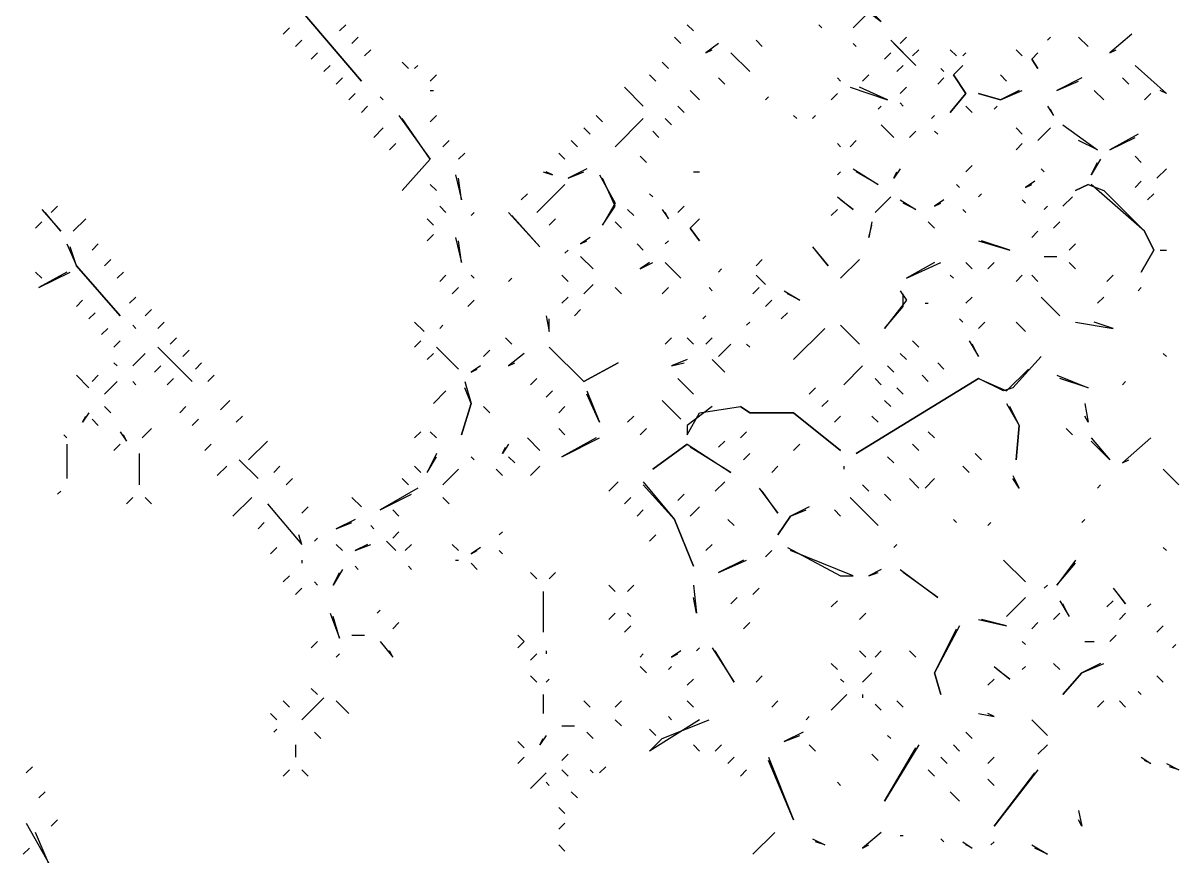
# Model space of a CAD drawing. Extents: x 1 to 2775, y -31 to 2075.
# Drawn here: x 1923.7 to 1985.2, y 882.8 to 927.1 of the extents above; entities that cross this region are included whole.
import ezdxf

# ---------------------------------------------------------------- set-up
doc = ezdxf.new("R2010")
doc.units = 0
doc.layers.add('LINEWORK', color=4, linetype='CONTINUOUS')

msp = doc.modelspace()

# ---------------------------------------------------------------- linework, layer by layer
at = {"layer": 'LINEWORK'}
for points in [[(1930.6667, 935.3333), (1937.8333, 928.5), (1941.6667, 924), (1937.8333, 928.5), (1935.5, 930.5)], [(1968.6667, 927.6667), (1967.8333, 926.8333), (1968.6667, 927.6667), (1969.3333, 927.1667), (1968.8333, 927.6667)], [(1937.8333, 926.8333), (1937.5, 926.5)], [(1940.8333, 927), (1940.5, 926.6667)], [(1959, 927), (1959.3333, 926.6667)], [(1966, 927), (1966.1667, 926.8333)], [(1941.5, 926.3333), (1941.1667, 926)], [(1958.3333, 926.3333), (1958.6667, 926)], [(1970.6667, 926.3333), (1970.3333, 926)], [(1978.3333, 926.3333), (1978.1667, 926.1667)], [(1979.8333, 926.3333), (1980.3333, 925.8333)], [(1982.6667, 926.5), (1981.5, 925.5), (1981.8333, 925.6667)], [(1938.5, 926.1667), (1938.1667, 925.8333)], [(1942.1667, 925.6667), (1941.8333, 925.3333)], [(1960.6667, 926), (1960, 925.5), (1960.3333, 925.6667)], [(1962.6667, 926.1667), (1963, 925.8333)], [(1967.8333, 926), (1968, 925.8333)], [(1969.8333, 926.1667), (1971.1667, 924.8333), (1970, 926)], [(1971.3333, 925.6667), (1971, 925.3333)], [(1973, 925.6667), (1973.3333, 925.3333)], [(1976.5, 925.6667), (1976.8333, 925.3333)], [(1939.3333, 925.5), (1939, 925.1667)], [(1943.8333, 925), (1944.1667, 924.6667)], [(1957.6667, 925), (1958, 924.6667)], [(1961.3333, 925.5), (1962.3333, 924.5)], [(1969.8333, 925.5), (1969.5, 925.1667)], [(1973.8333, 925.5), (1973.6667, 925.3333)], [(1977.6667, 925.5), (1977.3333, 925.1667), (1977.6667, 924.6667), (1977.3333, 925.1667)], [(1940, 924.8333), (1939.6667, 924.5)], [(1944.6667, 924.8333), (1944.5, 924.6667)], [(1970.5, 924.8333), (1970.1667, 924.5)], [(1972.5, 924.6667), (1972.6667, 924.5)], [(1973.6667, 924.8333), (1973.1667, 924.3333), (1973.8333, 923.3333), (1973, 922.3333), (1973.8333, 923.3333), (1973.1667, 924.3333)], [(1982.8333, 924.8333), (1984.5, 923.3333), (1984.1667, 923.5)], [(1940.6667, 924.1667), (1940.3333, 923.8333)], [(1945.6667, 924.3333), (1945.3333, 924)], [(1957, 924.3333), (1957.3333, 924)], [(1960.6667, 924.1667), (1961, 923.8333)], [(1967, 924.1667), (1967.1667, 924)], [(1968.6667, 924.3333), (1968.3333, 924)], [(1972.6667, 924.1667), (1972.3333, 923.8333)], [(1975.6667, 924.3333), (1976, 924)], [(1980, 924.1667), (1978.6667, 923.5), (1979.8333, 924)], [(1982.1667, 924.1667), (1982.5, 923.8333)], [(1941.3333, 923.3333), (1941, 923)], [(1942.6667, 923.1667), (1942.8333, 923)], [(1945.3333, 923.5), (1945.5, 923.5)], [(1955.6667, 923.6667), (1956.6667, 922.6667)], [(1959.1667, 923.5), (1959.6667, 923)], [(1963.3333, 923.1667), (1963.1667, 923)], [(1967, 923.3333), (1966.6667, 923)], [(1967.6667, 923.6667), (1969.6667, 923), (1968.1667, 923.6667)], [(1970.6667, 923.6667), (1970.3333, 923.3333)], [(1976.6667, 923.5), (1975.6667, 923), (1974.5, 923.3333), (1975.6667, 923), (1976.8333, 923.5)], [(1980.6667, 923.5), (1981.1667, 923)], [(1983.6667, 923.3333), (1983.3333, 923)], [(1942, 922.6667), (1941.6667, 922.3333)], [(1958.5, 922.6667), (1958.8333, 922.3333)], [(1969.3333, 922.6667), (1969.1667, 922.5)], [(1970.3333, 922.8333), (1970.5, 922.6667)], [(1973.8333, 922.6667), (1974.1667, 922.3333)], [(1975.5, 922.6667), (1975.3333, 922.5)], [(1978.1667, 922.6667), (1978.5, 922.1667), (1978.3333, 922.5)], [(1943.6667, 922.1667), (1945.3333, 919.8333), (1943.8333, 918.1667), (1945.3333, 919.8333), (1943.8333, 922)], [(1945.6667, 922.1667), (1945.3333, 921.8333)], [(1954.1667, 922.1667), (1954.5, 921.8333)], [(1956.6667, 922), (1955.1667, 920.5)], [(1957.8333, 922), (1958.1667, 921.6667)], [(1964.6667, 922.1667), (1964.8333, 922)], [(1965.8333, 922.1667), (1965.6667, 922)], [(1972.1667, 922.1667), (1972, 922)], [(1942.8333, 921.5), (1942.3333, 921)], [(1953.5, 921.5), (1953.8333, 921.1667)], [(1957.1667, 921.3333), (1957.5, 921)], [(1969.3333, 921.6667), (1970, 921)], [(1971.1667, 921.3333), (1970.8333, 921)], [(1972.1667, 921.3333), (1972.3333, 921.1667)], [(1976.5, 921.5), (1976.8333, 921.1667)], [(1978.3333, 921.5), (1977.6667, 920.8333)], [(1979, 921.6667), (1980.8333, 920.3333), (1979.8333, 920.8333)], [(1943.5, 920.6667), (1943.1667, 920.3333)], [(1946.3333, 920.8333), (1946, 920.5)], [(1952.8333, 920.8333), (1953.1667, 920.5)], [(1967, 920.6667), (1967.1667, 920.5)], [(1968, 920.8333), (1967.6667, 920.5)], [(1976.8333, 920.6667), (1976.5, 920.3333)], [(1983, 921.1667), (1981.5, 920.3333), (1982.8333, 921)], [(1947.1667, 920.1667), (1946.8333, 919.8333)], [(1952.1667, 920.1667), (1952.5, 919.8333)], [(1956.5, 920), (1956.8333, 919.6667)], [(1974.1667, 919.5), (1973.8333, 919.1667)], [(1981, 919.8333), (1980.5, 919), (1980.8333, 919.6667)], [(1982.8333, 920), (1983.1667, 919.6667)], [(1946.6667, 919), (1947, 917.6667), (1946.8333, 918.8333)], [(1951.3333, 919.1667), (1951.8333, 919), (1951.5, 919.1667)], [(1953.6667, 919.3333), (1952.6667, 918.8333), (1953.5, 919.1667)], [(1954.3333, 919), (1955.1667, 917.5), (1954.5, 916.3333), (1955.1667, 917.3333), (1954.5, 918.8333)], [(1959.3333, 919.1667), (1959.6667, 919.1667)], [(1967.1667, 919.1667), (1967, 919)], [(1967.8333, 919.3333), (1969.1667, 918.5), (1968, 919.1667)], [(1970.3333, 919.3333), (1970, 918.8333), (1970.1667, 919.1667)], [(1977.8333, 919.3333), (1978, 919.1667)], [(1984.5, 919.3333), (1984, 918.8333)], [(1945.3333, 918.5), (1945.6667, 918.1667)], [(1952.5, 918.5), (1951, 917)], [(1973.3333, 918.5), (1973.5, 918.3333)], [(1977.5, 918.6667), (1977, 918.3333), (1977.3333, 918.5)], [(1980.3333, 918.5), (1979.6667, 918.1667), (1980.3333, 918.5), (1981.1667, 918.1667), (1983.3333, 916), (1983.8333, 915), (1983.1667, 913.8333), (1983.8333, 915), (1983.3333, 916), (1980.5, 918.5)], [(1983.1667, 918.6667), (1982.8333, 918.3333)], [(1950.5, 918), (1950.1667, 917.6667)], [(1957, 918), (1957.1667, 917.8333)], [(1967, 917.8333), (1967.8333, 917.1667), (1967.1667, 917.6667)], [(1969.8333, 917.8333), (1969, 917)], [(1970.3333, 917.6667), (1971.1667, 917.1667), (1970.5, 917.5)], [(1972.6667, 917.6667), (1972.1667, 917.3333), (1972.5, 917.5)], [(1974.6667, 918), (1974.5, 917.8333)], [(1976.8333, 917.6667), (1977, 917.5)], [(1979.5, 917.8333), (1979, 917.3333)], [(1983.8333, 918), (1983.5, 917.6667)], [(1924.6667, 917.1667), (1925.6667, 916), (1924.8333, 917)], [(1925.5, 917.3333), (1925.1667, 917)], [(1945.8333, 917.3333), (1946.1667, 917)], [(1947.6667, 917), (1947.5, 916.8333)], [(1949.5, 917), (1951.1667, 915.1667), (1949.6667, 916.8333)], [(1955.8333, 917.1667), (1956.1667, 916.8333)], [(1957.6667, 917.1667), (1958, 916.6667), (1957.8333, 917)], [(1958.8333, 917.3333), (1958.5, 917)], [(1967, 917.1667), (1966.6667, 916.8333)], [(1973.6667, 917.1667), (1973.8333, 917)], [(1978.1667, 917.3333), (1978, 917.1667)], [(1924.6667, 916.5), (1924.3333, 916.1667)], [(1927, 916.6667), (1926.3333, 916)], [(1945.1667, 916.6667), (1945.5, 916.3333)], [(1952, 916.6667), (1951.6667, 916.3333)], [(1955.1667, 916.5), (1955.5, 916.1667)], [(1959.6667, 916.6667), (1959.1667, 916.1667), (1959.6667, 915.5), (1959.1667, 916.1667)], [(1968.8333, 916.5), (1968.6667, 915.6667), (1968.8333, 916.3333)], [(1971.8333, 916.5), (1972.1667, 916.1667)], [(1978.8333, 916.5), (1978.5, 916.1667)], [(1945.5, 915.8333), (1945.1667, 915.5)], [(1977.6667, 916), (1977.3333, 915.6667)], [(1926, 915.3333), (1926.5, 914.1667), (1928.8333, 911.5), (1926.5, 914.1667), (1926.1667, 915.1667)], [(1927.6667, 915.3333), (1927.3333, 915)], [(1946.6667, 915.6667), (1947, 914.3333), (1946.8333, 915.5)], [(1953.8333, 915.6667), (1953.3333, 915.3333), (1953.6667, 915.5)], [(1956.3333, 915.3333), (1956.6667, 915)], [(1958, 915.5), (1957.8333, 915.3333)], [(1965.6667, 915.1667), (1966.5, 914.1667), (1965.8333, 915)], [(1974.5, 915.5), (1976.1667, 915), (1974.6667, 915.5)], [(1979.6667, 915.3333), (1979.3333, 915)], [(1952.6667, 915), (1952.5, 914.8333)], [(1953.3333, 914.6667), (1954, 914)], [(1978, 914.6667), (1978.6667, 914.6667)], [(1984.1667, 915), (1984.5, 915)], [(1928.3333, 914.5), (1928, 914.1667)], [(1957, 914.3333), (1956.5, 914), (1957.1667, 914.3333)], [(1957.8333, 914.3333), (1958.6667, 913.5)], [(1960.8333, 914), (1960.6667, 913.8333)], [(1963, 914.5), (1962.6667, 914.1667)], [(1968.1667, 914.5), (1967.1667, 913.5)], [(1972.1667, 914.3333), (1970.6667, 913.5), (1972.5, 914.3333)], [(1973.8333, 914.3333), (1974.1667, 914)], [(1975.3333, 914.3333), (1975, 914)], [(1979.3333, 914.3333), (1979.6667, 914)], [(1924.3333, 913.8333), (1924.6667, 913.5)], [(1926, 913.8333), (1924.5, 913), (1926.1667, 913.8333)], [(1929, 913.8333), (1928.6667, 913.5)], [(1946.1667, 913.6667), (1945.8333, 913.3333)], [(1947.5, 913.6667), (1947.6667, 913.5)], [(1949.6667, 913.5), (1949.5, 913.3333)], [(1952.3333, 913.6667), (1952.6667, 913.3333)], [(1962.6667, 913.6667), (1963.1667, 913.1667)], [(1973, 913.6667), (1973.1667, 913.5)], [(1976.8333, 913.6667), (1976.5, 913.3333)], [(1977.3333, 913.6667), (1977.6667, 913.3333)], [(1981.6667, 913.6667), (1981.3333, 913.3333)], [(1946.8333, 913), (1946.5, 912.6667)], [(1954, 913.1667), (1953.5, 912.6667)], [(1955.1667, 913), (1955.5, 912.6667)], [(1958, 913), (1957.6667, 912.6667)], [(1960.1667, 913), (1960.3333, 912.8333)], [(1962.8333, 913), (1962.5, 912.6667)], [(1964.1667, 912.8333), (1965, 912.3333), (1964.3333, 912.6667)], [(1970.3333, 912.8333), (1970.6667, 912.3333), (1969.5, 910.8333), (1970.5, 912), (1970.5, 912.6667)], [(1983.1667, 913), (1983, 912.8333)], [(1926.8333, 912.3333), (1926.5, 912)], [(1929.6667, 912.5), (1929.3333, 912.1667)], [(1947.6667, 912.3333), (1947.3333, 912)], [(1952.6667, 912.5), (1952.3333, 912.1667)], [(1963.5, 912.3333), (1963.1667, 912)], [(1971.6667, 912.1667), (1971.8333, 912.1667)], [(1974.1667, 912.5), (1973.8333, 912.1667)], [(1977.8333, 912.5), (1978.8333, 911.5)], [(1981.1667, 912.5), (1980.8333, 912.1667)], [(1927.5, 911.6667), (1927.1667, 911.3333)], [(1930.5, 911.8333), (1930.1667, 911.5)], [(1951.5, 911.5), (1951.6667, 910.6667), (1951.6667, 911.3333)], [(1953.3333, 911.8333), (1953, 911.5)], [(1960, 911.5), (1959.8333, 911.3333)], [(1964.3333, 911.6667), (1964, 911.3333)], [(1928.1667, 910.8333), (1927.8333, 910.5)], [(1929.5, 911), (1929.6667, 910.8333)], [(1931.1667, 911.1667), (1930.8333, 910.8333)], [(1944.5, 911.1667), (1945, 910.6667)], [(1946, 911), (1945.8333, 910.8333)], [(1962.3333, 911.1667), (1962.1667, 911)], [(1966.3333, 910.8333), (1964.6667, 909.1667)], [(1967.1667, 911), (1968.1667, 910)], [(1973.5, 911.3333), (1973.6667, 911.1667)], [(1974.8333, 911.1667), (1974.5, 910.8333)], [(1976.5, 911.1667), (1977, 910.6667)], [(1979.6667, 911.1667), (1981.6667, 910.8333), (1980.6667, 911.1667)], [(1931.8333, 910.3333), (1931.5, 910)], [(1949.3333, 910.3333), (1949.6667, 910)], [(1958.1667, 910.3333), (1957.8333, 910)], [(1959, 910.3333), (1959.3333, 910)], [(1960.3333, 910.3333), (1960, 910)], [(1928.8333, 910.1667), (1928.5, 909.8333)], [(1930.8333, 909.8333), (1932.6667, 908)], [(1932.5, 909.6667), (1932.1667, 909.3333)], [(1944.8333, 910.1667), (1944.5, 909.8333)], [(1945.6667, 909.8333), (1946.8333, 908.6667)], [(1948.5, 909.6667), (1948.1667, 909.3333)], [(1951.6667, 909.8333), (1953.5, 908), (1955.3333, 909), (1953.5, 908)], [(1961.3333, 910), (1960.6667, 909.3333)], [(1962.1667, 910), (1962.3333, 909.8333)], [(1971, 910.1667), (1971.3333, 909.8333)], [(1974, 910.1667), (1974.5, 909.3333), (1974.1667, 910)], [(1928.5, 909), (1928.6667, 908.8333)], [(1930.1667, 909.5), (1929.5, 908.8333)], [(1933.1667, 909), (1932.8333, 908.6667)], [(1945.5, 909.5), (1945.1667, 909.1667)], [(1950.3333, 909.5), (1949.5, 908.8333), (1949.8333, 909)], [(1959, 909.1667), (1958.1667, 908.8333), (1958.8333, 909)], [(1960.3333, 909.1667), (1961, 908.5)], [(1977.8333, 909.3333), (1976.3333, 907.6667), (1975.8333, 907.5), (1974.5, 908.1667), (1968, 904.1667), (1974.5, 908.1667), (1976, 907.5), (1977.1667, 908.6667)], [(1970.3333, 909.5), (1970.6667, 909.1667)], [(1972.3333, 909), (1972.6667, 908.6667)], [(1984.3333, 909.5), (1984.5, 909.3333)], [(1931, 908.8333), (1930.6667, 908.5)], [(1948, 908.8333), (1947.5, 908.5), (1947.8333, 908.6667)], [(1968.3333, 908.8333), (1967.3333, 907.8333)], [(1969.6667, 908.8333), (1970, 908.5)], [(1926.5, 908.3333), (1927.1667, 907.6667)], [(1927.6667, 908.3333), (1927.3333, 908)], [(1928.6667, 908), (1928, 907.3333)], [(1929.5, 908), (1929.6667, 907.8333)], [(1931.6667, 908.1667), (1931.3333, 907.8333)], [(1933.8333, 908.3333), (1933.5, 908)], [(1947.1667, 908), (1947.5, 906.8333), (1947, 905.1667), (1947.5, 906.8333), (1947.1667, 907.6667)], [(1951, 908.1667), (1950.6667, 907.8333)], [(1958.5, 908.1667), (1959.3333, 907.3333)], [(1969, 908.1667), (1969.3333, 907.8333)], [(1971.5, 908.3333), (1971.8333, 908)], [(1978.6667, 908.3333), (1980.3333, 907.6667), (1978.8333, 908.1667)], [(1982.3333, 908), (1982.1667, 907.8333)], [(1946.1667, 907.5), (1945.5, 906.8333)], [(1951.8333, 907.5), (1951.5, 907.1667)], [(1953.6667, 907.5), (1954.3333, 905.8333), (1953.6667, 907.3333)], [(1965.8333, 907.6667), (1965.5, 907.3333)], [(1970.1667, 907.6667), (1970.5, 907.3333)], [(1928, 906.6667), (1928.3333, 906.3333)], [(1932.3333, 906.6667), (1932, 906.3333)], [(1934.6667, 907), (1934.1667, 906.5)], [(1948.1667, 906.6667), (1948.5, 906.3333)], [(1952.5, 906.6667), (1952.1667, 906.3333)], [(1957.6667, 907), (1958.6667, 906)], [(1960.3333, 906.6667), (1959, 905.6667), (1959, 905.1667), (1959.6667, 906.3333), (1961.8333, 906.6667), (1962.3333, 906.3333), (1964.6667, 906.3333), (1967.1667, 904.3333), (1964.6667, 906.3333), (1962.3333, 906.3333), (1961.8333, 906.6667)], [(1966.5, 907), (1966.1667, 906.6667)], [(1969.5, 907), (1969.8333, 906.6667)], [(1976, 906.8333), (1976.6667, 905.6667), (1976.5, 903.8333), (1976.6667, 905.6667), (1976.1667, 906.6667)], [(1980.1667, 906.8333), (1980.3333, 905.8333), (1980.1667, 906.1667)], [(1927.1667, 906.3333), (1926.8333, 905.8333), (1927, 906.1667)], [(1927.3333, 906), (1927.6667, 905.6667)], [(1933, 906), (1932.6667, 905.6667)], [(1935.3333, 906.1667), (1935, 905.8333)], [(1956.1667, 906.1667), (1955.8333, 905.8333)], [(1967.1667, 906.1667), (1966.8333, 905.8333)], [(1968.8333, 906.1667), (1969.1667, 905.8333)], [(1928.8333, 905.3333), (1929.1667, 904.8333), (1929, 905.1667)], [(1930.5, 905.5), (1930, 905)], [(1944.8333, 905.3333), (1944.5, 905)], [(1945.3333, 905.3333), (1945.6667, 905)], [(1952.1667, 905.5), (1952.5, 905.1667)], [(1956.8333, 905.5), (1956.5, 905.1667)], [(1962.1667, 905.3333), (1961.8333, 905)], [(1971.8333, 905.3333), (1972.1667, 905)], [(1979.1667, 905.5), (1979.5, 905.1667)], [(1925.8333, 905.1667), (1926, 905)], [(1926, 904.6667), (1926, 902.8333)], [(1928.8333, 904.6667), (1928.5, 904.3333)], [(1933.6667, 904.6667), (1933.3333, 904.3333)], [(1936.6667, 904.8333), (1935.6667, 903.8333)], [(1949.5, 904.6667), (1949.1667, 904.1667), (1949.3333, 904.5)], [(1950.5, 905), (1951.1667, 904.3333)], [(1954.1667, 905), (1952.3333, 904), (1954.3333, 905)], [(1959, 904.6667), (1957.1667, 903.3333), (1959, 904.6667), (1961.3333, 903.1667), (1959.1667, 904.5)], [(1961, 904.8333), (1960.6667, 904.5)], [(1965, 904.6667), (1964.6667, 904.3333)], [(1971, 904.6667), (1971.3333, 904.3333)], [(1980.5, 905), (1981.5, 903.8333), (1980.5, 904.8333)], [(1983.6667, 905), (1982.1667, 903.6667), (1982.5, 903.8333)], [(1929.8333, 904.1667), (1929.8333, 902.5)], [(1945.6667, 904.1667), (1945.1667, 903.1667), (1945.6667, 904)], [(1962.3333, 904.1667), (1962, 903.8333)], [(1974.3333, 904.1667), (1974.6667, 903.8333)], [(1934.5, 903.5), (1934, 903)], [(1935.1667, 903.8333), (1936.1667, 902.8333)], [(1937.3333, 903.5), (1937, 903.1667)], [(1944.5, 903.5), (1944.8333, 903.1667)], [(1947.5, 904), (1947.6667, 903.8333)], [(1949.5, 904), (1949.8333, 903.6667)], [(1951.1667, 903.5), (1950.6667, 903)], [(1963.8333, 903.5), (1963.5, 903.1667)], [(1967.3333, 903.5), (1967.3333, 903.3333)], [(1969.6667, 904), (1970, 903.6667)], [(1973.6667, 903.5), (1974, 903.1667)], [(1938, 902.8333), (1937.6667, 902.5)], [(1943.8333, 902.8333), (1944.1667, 902.5)], [(1946.8333, 903.3333), (1946, 902.5)], [(1948.8333, 903.3333), (1949.1667, 903)], [(1970.8333, 902.8333), (1971.3333, 902.3333)], [(1972.1667, 902.8333), (1971.6667, 902.3333)], [(1976.3333, 903), (1976.6667, 902.3333), (1976.3333, 902.8333)], [(1984.3333, 903.3333), (1985.1667, 902.5)], [(1944.6667, 902.3333), (1942.6667, 901.1667), (1944.3333, 902)], [(1955.3333, 902.6667), (1954.8333, 902.1667)], [(1956.6667, 902.6667), (1958.3333, 900.6667), (1959.3333, 898.1667), (1958.3333, 900.6667), (1956.6667, 902.5)], [(1961, 902.6667), (1960.5, 902.1667)], [(1962.8333, 902.3333), (1963.8333, 901), (1963, 902.1667)], [(1968.3333, 902.5), (1968.6667, 902.1667)], [(1981, 902.5), (1980.8333, 902.3333)], [(1925.6667, 902.1667), (1925.5, 902)], [(1929.5, 901.8333), (1929.1667, 901.5)], [(1930.1667, 901.8333), (1930.5, 901.5)], [(1935.8333, 901.8333), (1934.8333, 900.8333)], [(1941.1667, 901.8333), (1941.6667, 901.3333)], [(1946, 901.8333), (1946.3333, 901.5)], [(1956, 901.8333), (1955.6667, 901.5)], [(1958.8333, 902), (1958.5, 901.6667)], [(1967.6667, 901.8333), (1969.1667, 900.3333)], [(1969.5, 902), (1969.8333, 901.6667)], [(1936.6667, 901.5), (1938.5, 899.3333), (1938.3333, 899.8333)], [(1938.8333, 901.3333), (1938.5, 901)], [(1943.3333, 901.1667), (1943.6667, 900.8333)], [(1956.6667, 901.1667), (1956.3333, 900.8333)], [(1959.6667, 901.3333), (1959.1667, 900.8333)], [(1965.5, 901.3333), (1964.5, 900.8333), (1963.8333, 899.8333), (1964.5, 900.8333), (1965.3333, 901.1667)], [(1966.8333, 901.1667), (1967.1667, 900.8333)], [(1936.5, 900.5), (1936.1667, 900.1667)], [(1941.3333, 900.6667), (1940.3333, 900.1667), (1941.1667, 900.5)], [(1961.1667, 900.6667), (1961.5, 900.3333)], [(1973.1667, 900.6667), (1973.3333, 900.5)], [(1975.1667, 900.5), (1975, 900.3333)], [(1980.1667, 900.6667), (1980, 900.5)], [(1942.1667, 900.3333), (1942.3333, 900.1667)], [(1943.6667, 900), (1943.3333, 899.6667)], [(1949.1667, 900), (1949, 899.8333)], [(1957.3333, 899.8333), (1957, 899.5)], [(1937.1667, 899.1667), (1936.8333, 898.8333)], [(1939.3333, 899.6667), (1939.1667, 899.5)], [(1940.3333, 899.3333), (1940.6667, 899)], [(1942, 899.3333), (1941.3333, 899), (1942.1667, 899.3333)], [(1943, 899.5), (1943.5, 899)], [(1944.3333, 899.3333), (1944, 899)], [(1946.5, 899.3333), (1946.8333, 899)], [(1948, 899.1667), (1947.5, 898.8333), (1947.8333, 899)], [(1960.3333, 899.3333), (1960, 899)], [(1964.3333, 899.1667), (1967.1667, 897.6667), (1967.8333, 897.6667), (1964.5, 899)], [(1970.1667, 899.3333), (1970, 899.1667)], [(1984.3333, 899.1667), (1984.5, 899)], [(1949, 899), (1949.1667, 898.8333)], [(1963.5, 899), (1963.1667, 898.6667)], [(1938.5, 898.5), (1938.5, 898.3333)], [(1940.6667, 898), (1940.1667, 897.1667), (1940.5, 897.8333)], [(1941.3333, 898.1667), (1941.5, 898)], [(1944.1667, 898.1667), (1944.3333, 898)], [(1946.6667, 898.5), (1946.8333, 898.5)], [(1947.5, 898.3333), (1947.8333, 898)], [(1962, 898.5), (1960.6667, 897.8333), (1962.1667, 898.5)], [(1969.3333, 898), (1968.6667, 897.6667), (1969.1667, 897.8333)], [(1970.3333, 898), (1972.3333, 896.5), (1970.5, 897.8333)], [(1975.8333, 898.5), (1977, 897.3333)], [(1979.6667, 898.5), (1978.6667, 897.1667), (1979.6667, 898.3333)], [(1937.8333, 897.6667), (1937.5, 897.3333)], [(1939.1667, 897.3333), (1939.3333, 897.1667)], [(1950.6667, 897.8333), (1951, 897.5)], [(1952, 897.8333), (1951.6667, 897.5)], [(1938.5, 897), (1938.1667, 896.6667)], [(1951.3333, 896.8333), (1951.3333, 894.6667)], [(1954.8333, 897.1667), (1955.1667, 896.8333)], [(1956.1667, 897.1667), (1955.8333, 896.8333)], [(1959.3333, 897.1667), (1959.5, 895.6667), (1959.3333, 896.5)], [(1962.8333, 897), (1962.5, 896.6667)], [(1978.1667, 897.1667), (1978, 897)], [(1981.6667, 897), (1982.3333, 896.1667), (1981.8333, 896.8333)], [(1961.6667, 896.5), (1961.3333, 896.1667)], [(1967, 896.3333), (1966.6667, 896)], [(1977, 896.5), (1976, 895.5)], [(1978.8333, 896.3333), (1979.3333, 895.5), (1979, 896.1667)], [(1981.6667, 896.3333), (1981.3333, 896)], [(1983.6667, 896.1667), (1983.5, 896)], [(1940, 895.6667), (1940.5, 894.3333), (1940.1667, 895.5)], [(1942.6667, 895.8333), (1942.5, 895.6667)], [(1955.1667, 895.6667), (1954.8333, 895.3333)], [(1955.8333, 895.6667), (1956, 895.5)], [(1968.5, 895.6667), (1968.1667, 895.3333)], [(1978.8333, 895.6667), (1978.5, 895.3333)], [(1982.3333, 895.6667), (1982, 895.3333)], [(1943.6667, 895.1667), (1943.3333, 894.8333)], [(1956, 895), (1955.6667, 894.6667)], [(1962.3333, 895.1667), (1962, 894.8333)], [(1973.5, 895), (1972.1667, 892.5), (1972.5, 891.3333), (1972.1667, 892.5), (1973.3333, 894.8333)], [(1974.5, 895.3333), (1976, 895), (1974.6667, 895.3333)], [(1977.6667, 895.1667), (1977.3333, 894.8333)], [(1984.3333, 895), (1984, 894.6667)], [(1941.1667, 894.5), (1941.8333, 894.5)], [(1950, 894.5), (1950.3333, 894.1667), (1950, 893.8333), (1950.3333, 894.1667)], [(1981.8333, 894.5), (1981.5, 894.1667)], [(1939.3333, 894.1667), (1939, 893.8333)], [(1942.6667, 894.1667), (1943.3333, 893.3333), (1943.1667, 893.6667)], [(1951.5, 893.6667), (1951.5, 893.5)], [(1958.6667, 893.6667), (1958.1667, 893.3333), (1958.5, 893.5)], [(1959.6667, 893.8333), (1959.5, 893.6667)], [(1960.3333, 893.8333), (1961.5, 892), (1960.5, 893.6667)], [(1968.1667, 893.6667), (1968.5, 893.3333)], [(1969.3333, 893.6667), (1969, 893.3333)], [(1970.8333, 893.6667), (1971.1667, 893.3333)], [(1976.8333, 894.1667), (1977, 894)], [(1980.1667, 894.1667), (1980.6667, 894.1667)], [(1985, 894), (1984.8333, 893.8333)], [(1940.5, 893.5), (1940.3333, 893.3333)], [(1951, 893.5), (1950.6667, 893.1667)], [(1956.6667, 893.5), (1956.5, 893.3333)], [(1966.6667, 893), (1967, 892.6667)], [(1978.5, 893), (1978.8333, 892.6667)], [(1981, 893), (1980, 892.5), (1979, 891.3333), (1980, 892.5), (1981.1667, 893)], [(1956.5, 892.8333), (1956.8333, 892.5)], [(1958.1667, 892.8333), (1958, 892.6667)], [(1968.8333, 892.5), (1968.3333, 892)], [(1975.3333, 892.8333), (1976.1667, 892.1667), (1975.5, 892.6667)], [(1977, 892.8333), (1976.8333, 892.6667)], [(1950.6667, 892.3333), (1951, 892)], [(1951.6667, 892.1667), (1951.5, 892)], [(1959.3333, 892.1667), (1959, 891.8333)], [(1963, 892.3333), (1962.6667, 892)], [(1967.1667, 892.1667), (1967.3333, 892)], [(1975.3333, 892.1667), (1975, 891.8333)], [(1984, 892.3333), (1984.3333, 892)], [(1939.6667, 891.1667), (1938.5, 890)], [(1939, 891.6667), (1939.3333, 891.3333)], [(1951.3333, 891.3333), (1951.3333, 890.3333)], [(1967.5, 891.3333), (1966.6667, 890.5)], [(1968.3333, 891.3333), (1968.3333, 891.1667)], [(1983, 891.5), (1983.1667, 891.3333)], [(1937.5, 891), (1937.8333, 890.6667)], [(1940.3333, 891), (1941, 890.3333)], [(1953.5, 891), (1953.8333, 890.6667)], [(1955.5, 891), (1955.1667, 890.6667)], [(1959, 891), (1959.3333, 890.6667)], [(1963.8333, 891), (1963.5, 890.6667)], [(1969, 890.8333), (1969.3333, 890.5)], [(1970.1667, 891), (1970.5, 890.6667)], [(1981.1667, 891), (1980.8333, 890.6667)], [(1982, 891), (1982.3333, 890.6667)], [(1936.8333, 890.3333), (1937.1667, 890)], [(1955.1667, 890), (1955.5, 889.6667)], [(1959.6667, 890), (1957, 888.3333), (1957.6667, 889), (1960.1667, 890)], [(1958, 890.1667), (1958.1667, 890)], [(1965.5, 890.1667), (1965.3333, 890)], [(1974.5, 890.3333), (1975.3333, 890.1667), (1975, 890.3333)], [(1977.3333, 890), (1978.1667, 889.1667)], [(1937.1667, 889.5), (1937, 889.3333)], [(1939.1667, 889.3333), (1939.5, 889)], [(1952.3333, 889.6667), (1953, 889.6667)], [(1953.6667, 889.3333), (1954, 889)], [(1957, 889.5), (1957.3333, 889.1667)], [(1965.1667, 889.3333), (1964.1667, 888.8333), (1965, 889.1667)], [(1973.8333, 889.3333), (1974.1667, 889)], [(1950, 888.8333), (1950.3333, 888.5)], [(1951.5, 889.1667), (1951.1667, 888.6667), (1951.3333, 889)], [(1969.6667, 889.1667), (1969.8333, 889)], [(1938.1667, 888.6667), (1938.1667, 888)], [(1952.6667, 888.1667), (1952.3333, 887.8333)], [(1959.3333, 888.6667), (1959.6667, 888.3333)], [(1960.8333, 888.6667), (1960.5, 888.3333)], [(1965.5, 888.6667), (1965.8333, 888.3333)], [(1968.8333, 888.1667), (1969.1667, 887.8333)], [(1971.3333, 888.6667), (1969.5, 885.6667), (1971.1667, 888.5)], [(1973.1667, 888.6667), (1973.5, 888.3333)], [(1978.1667, 888.6667), (1977.6667, 888.1667)], [(1924.1667, 887.5), (1923.8333, 887.1667)], [(1950.3333, 888), (1950, 887.6667)], [(1954.6667, 887.5), (1954.3333, 887.1667)], [(1961.5, 888), (1961.1667, 887.6667)], [(1963.3333, 888), (1964.6667, 884.6667), (1963.3333, 887.8333)], [(1972.5, 888), (1972.8333, 887.6667)], [(1975.3333, 888), (1975, 887.6667)], [(1983.1667, 888), (1983.6667, 887.6667), (1983.3333, 887.8333)], [(1984.5, 887.6667), (1985.1667, 887.3333), (1984.6667, 887.5)], [(1937.8333, 887.3333), (1937.5, 887)], [(1938.5, 887.3333), (1938.8333, 887)], [(1951.5, 887.1667), (1950.6667, 886.3333)], [(1952.3333, 887.3333), (1952.6667, 887)], [(1953.8333, 887.3333), (1954, 887.1667)], [(1962.1667, 887.3333), (1961.8333, 887)], [(1971.8333, 887.3333), (1972.1667, 887)], [(1975, 886.8333), (1975.3333, 886.5)], [(1977.6667, 887.3333), (1975.3333, 884.3333), (1977.5, 887.1667)], [(1951.5, 886.6667), (1951.6667, 886.5)], [(1967, 886.6667), (1967.1667, 886.5)], [(1924.8333, 886.1667), (1924.5, 885.8333)], [(1952.8333, 886.1667), (1953.1667, 885.8333)], [(1973, 886.1667), (1973.5, 885.6667)], [(1952.1667, 885.3333), (1952.5, 885)], [(1979.8333, 885.1667), (1980, 884.3333), (1979.8333, 884.6667)], [(1923.8333, 884.5), (1926, 880.6667), (1926.1667, 879.6667), (1924.3333, 884)], [(1925.5, 884.6667), (1925.1667, 884.3333)], [(1952.5, 884.5), (1952.1667, 884.1667)], [(1963.6667, 884), (1962.5, 882.8333)], [(1969.3333, 884), (1968.3333, 883.1667), (1968.6667, 883.3333)], [(1970.3333, 883.8333), (1970.5, 883.8333)], [(1924, 883.1667), (1923.6667, 882.8333)], [(1952.1667, 883.3333), (1952.5, 883)], [(1965.6667, 883.6667), (1966.3333, 883.3333), (1965.8333, 883.5)], [(1972.5, 883.6667), (1972.6667, 883.5)], [(1973.6667, 883.5), (1974.1667, 883.1667), (1973.8333, 883.3333)], [(1975.3333, 883.5), (1975.1667, 883.3333)], [(1977.3333, 883.3333), (1978.1667, 882.8333), (1977.5, 883.1667)]]:
    msp.add_lwpolyline(points, dxfattribs=at)

doc.saveas('drawing.dxf')
